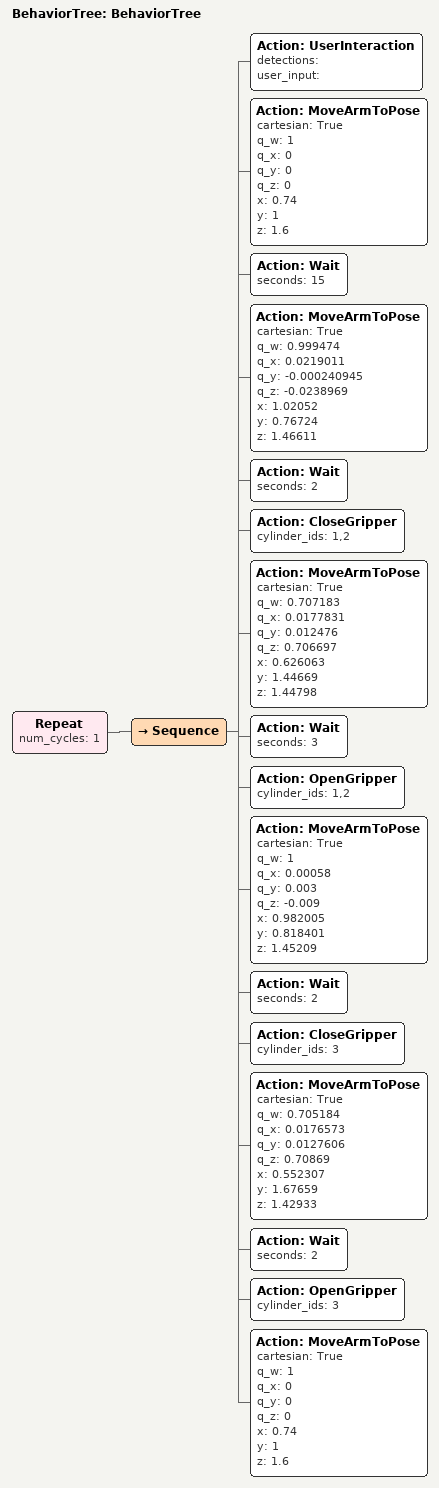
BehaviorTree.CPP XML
<?xml version="1.0"?>
<root main_tree_to_execute="BehaviorTree">
    <BehaviorTree ID="BehaviorTree">
        <Repeat num_cycles="1">
            <Sequence>
                <Action ID="UserInteraction" detections="" user_input=""/>
                <Action ID="MoveArmToPose" cartesian="True" q_w="1" q_x="0" q_y="0" q_z="0" x="0.74" y="1" z="1.6"/>
                <Action ID="Wait" seconds="15"/>
                <Action ID="MoveArmToPose" cartesian="True" q_w="0.999474" q_x="0.0219011" q_y="-0.000240945" q_z="-0.0238969" x="1.02052" y="0.76724" z="1.46611"/>
                <Action ID="Wait" seconds="2"/>
                <Action ID="CloseGripper" cylinder_ids="1,2"/>
                <Action ID="MoveArmToPose" cartesian="True" q_w="0.707183" q_x="0.0177831" q_y="0.012476" q_z="0.706697" x="0.626063" y="1.44669" z="1.44798"/>
                <Action ID="Wait" seconds="3"/>
                <Action ID="OpenGripper" cylinder_ids="1,2"/>
                <Action ID="MoveArmToPose" cartesian="True" q_w="1" q_x="0.00058" q_y="0.003" q_z="-0.009" x="0.982005" y="0.818401" z="1.45209"/>
                <Action ID="Wait" seconds="2"/>
                <Action ID="CloseGripper" cylinder_ids="3"/>
                <Action ID="MoveArmToPose" cartesian="True" q_w="0.705184" q_x="0.0176573" q_y="0.0127606" q_z="0.70869" x="0.552307" y="1.67659" z="1.42933"/>
                <Action ID="Wait" seconds="2"/>
                <Action ID="OpenGripper" cylinder_ids="3"/>
                <Action ID="MoveArmToPose" cartesian="True" q_w="1" q_x="0" q_y="0" q_z="0" x="0.74" y="1" z="1.6"/>
            </Sequence>
        </Repeat>
    </BehaviorTree>
</root>
